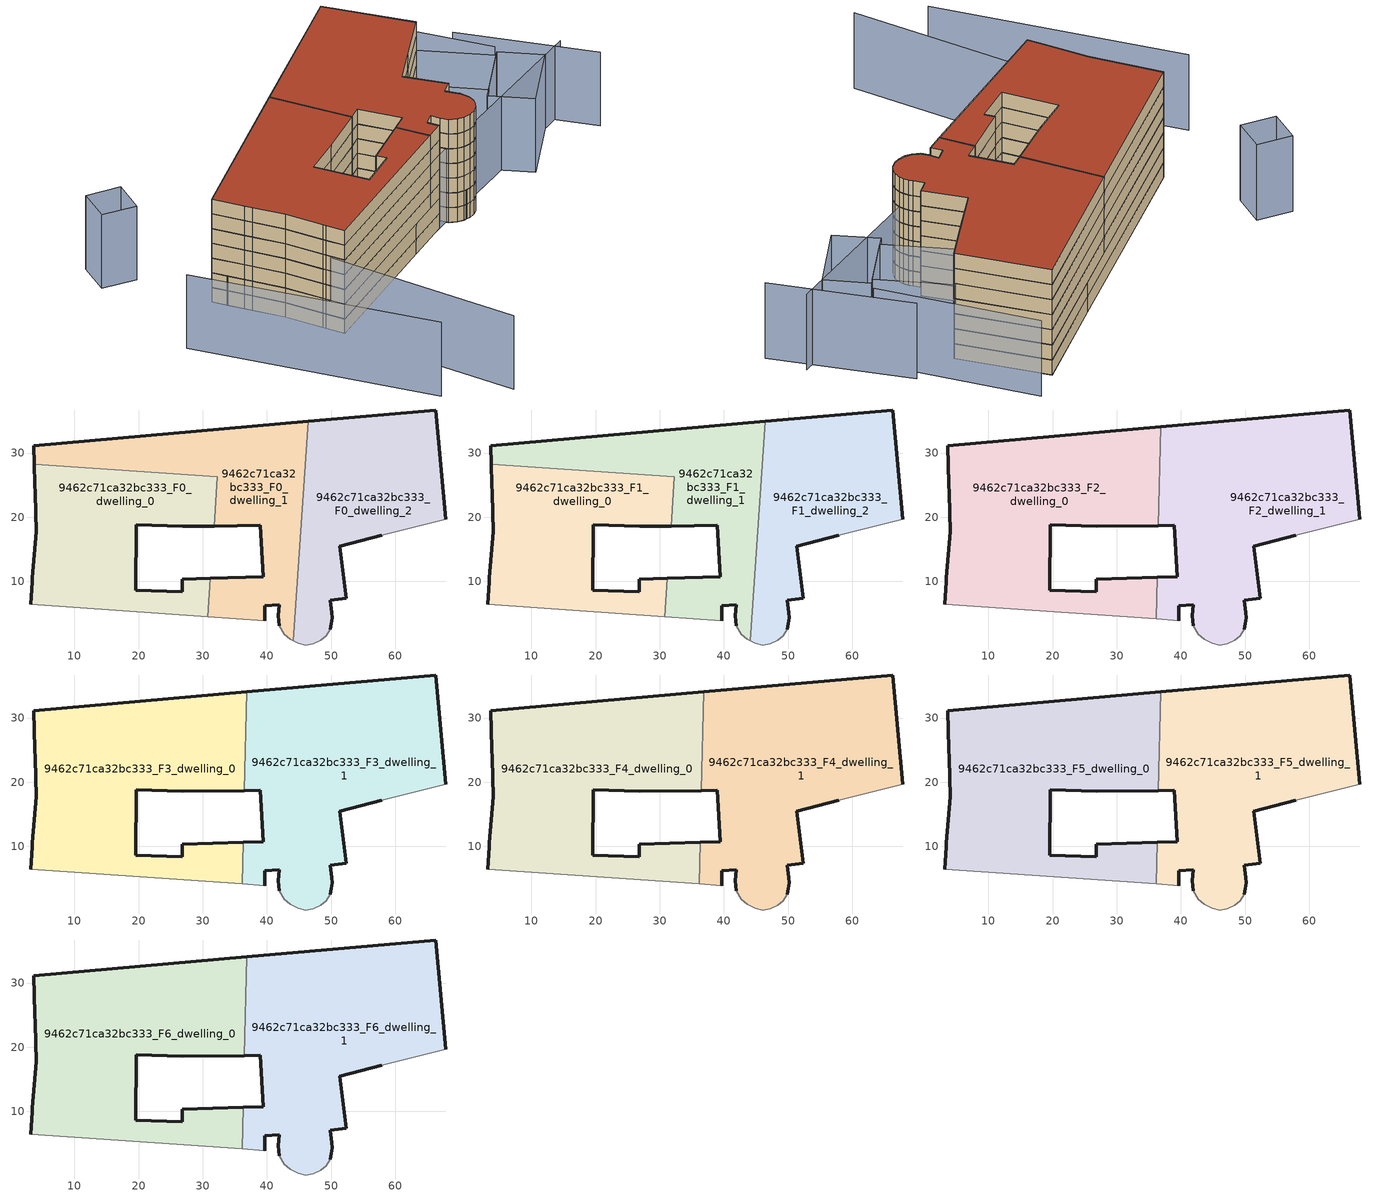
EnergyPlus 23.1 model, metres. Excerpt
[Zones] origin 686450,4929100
9462c71ca32bc333_F0_dwelling_0
 floor ground (EU_floor_Construction): 30.79,4.52 31.2,10.48 26.77,10.37 26.84,8.4 19.59,8.61 19.65,18.83 19.65,18.87 26.86,18.58 31.76,18.64 32.29,26.32 3.73,28.29 3.82,25.14 3.86,23.78 4.02,17.77 3.45,10.59 3.4,9.98 3.17,6.45 z0
 wall outside (EU_wall_Construction): 31.76,18.64 26.86,18.58 19.65,18.87 19.65,18.83 19.59,8.61 26.84,8.4 26.77,10.37 31.2,10.48 / 3.17,6.45 3.4,9.98 3.45,10.59 4.02,17.77 3.86,23.78 3.82,25.14 3.73,28.29 z0:3
 wall adiabatic (EU_wall_Construction): 30.79,4.52 3.17,6.45 z0:3
 wall to 9462c71ca32bc333_F0_dwelling_1 (EU_wall_Construction): 3.73,28.29 32.29,26.32 31.76,18.64 / 31.2,10.48 30.79,4.52 z0:3
9462c71ca32bc333_F0_dwelling_1
 floor ground (EU_floor_Construction): 44.09,0.73 46.45,34.96 3.66,31.18 3.73,28.29 32.29,26.32 31.76,18.64 38.96,18.73 39.41,10.7 31.2,10.48 30.79,4.52 39.63,3.91 39.66,6.18 41.89,6.39 41.76,4.64 41.88,3.11 42.66,1.75 43.6,0.98 z0
 wall outside (EU_wall_Construction): 41.88,3.11 41.76,4.64 41.89,6.39 39.66,6.18 39.63,3.91 / 31.2,10.48 39.41,10.7 38.96,18.73 31.76,18.64 / 3.73,28.29 3.66,31.18 46.45,34.96 z0:3
 wall adiabatic (EU_wall_Construction): 39.63,3.91 30.79,4.52 / 44.09,0.73 43.6,0.98 42.66,1.75 41.88,3.11 z0:3
 wall to 9462c71ca32bc333_F0_dwelling_2 (EU_wall_Construction): 46.45,34.96 44.09,0.73 z0:3
9462c71ca32bc333_F0_dwelling_2
 floor ground (EU_floor_Construction): 52.36,7.38 51.33,15.52 57.92,17.18 67.89,19.72 66.31,36.72 46.45,34.96 44.09,0.73 44.87,0.34 46.04,0.1 47.2,0.29 48.37,0.85 49.23,1.58 49.85,2.57 50.01,3.42 50.16,4.38 50.08,5.11 49.86,7.11 z0
 wall outside (EU_wall_Construction): 46.45,34.96 66.31,36.72 67.89,19.72 / 57.92,17.18 51.33,15.52 52.36,7.38 49.86,7.11 50.08,5.11 50.16,4.38 50.01,3.42 49.85,2.57 z0:3
 wall adiabatic (EU_wall_Construction): 49.85,2.57 49.23,1.58 48.37,0.85 47.2,0.29 46.04,0.1 44.87,0.34 44.09,0.73 / 67.89,19.72 57.92,17.18 z0:3
9462c71ca32bc333_F1_dwelling_0
 floor to 9462c71ca32bc333_F0_dwelling_0 (EU_floor_Construction): 30.79,4.52 31.2,10.48 26.77,10.37 26.84,8.4 19.59,8.61 19.65,18.83 19.65,18.87 26.86,18.58 31.76,18.64 32.29,26.32 3.73,28.29 3.82,25.14 3.86,23.78 4.02,17.77 3.45,10.59 3.4,9.98 3.17,6.45 z3
 wall outside (EU_wall_Construction): 31.76,18.64 26.86,18.58 19.65,18.87 19.65,18.83 19.59,8.61 26.84,8.4 26.77,10.37 31.2,10.48 / 3.17,6.45 3.4,9.98 3.45,10.59 4.02,17.77 3.86,23.78 3.82,25.14 3.73,28.29 z3:6
 wall adiabatic (EU_wall_Construction): 30.79,4.52 3.17,6.45 z3:6
 wall to 9462c71ca32bc333_F1_dwelling_1 (EU_wall_Construction): 3.73,28.29 32.29,26.32 31.76,18.64 / 31.2,10.48 30.79,4.52 z3:6
9462c71ca32bc333_F1_dwelling_1
 floor to 9462c71ca32bc333_F0_dwelling_1 (EU_floor_Construction): 44.09,0.73 46.45,34.96 3.66,31.18 3.73,28.29 32.29,26.32 31.76,18.64 38.96,18.73 39.41,10.7 31.2,10.48 30.79,4.52 39.63,3.91 39.66,6.18 41.89,6.39 41.76,4.64 41.88,3.11 42.66,1.75 43.6,0.98 z3
 wall outside (EU_wall_Construction): 41.88,3.11 41.76,4.64 41.89,6.39 39.66,6.18 39.63,3.91 / 31.2,10.48 39.41,10.7 38.96,18.73 31.76,18.64 / 3.73,28.29 3.66,31.18 46.45,34.96 z3:6
 wall adiabatic (EU_wall_Construction): 39.63,3.91 30.79,4.52 / 44.09,0.73 43.6,0.98 42.66,1.75 41.88,3.11 z3:6
 wall to 9462c71ca32bc333_F1_dwelling_2 (EU_wall_Construction): 46.45,34.96 44.09,0.73 z3:6
9462c71ca32bc333_F1_dwelling_2
 floor to 9462c71ca32bc333_F0_dwelling_2 (EU_floor_Construction): 52.36,7.38 51.33,15.52 57.92,17.18 67.89,19.72 66.31,36.72 46.45,34.96 44.09,0.73 44.87,0.34 46.04,0.1 47.2,0.29 48.37,0.85 49.23,1.58 49.85,2.57 50.01,3.42 50.16,4.38 50.08,5.11 49.86,7.11 z3
 wall outside (EU_wall_Construction): 46.45,34.96 66.31,36.72 67.89,19.72 / 57.92,17.18 51.33,15.52 52.36,7.38 49.86,7.11 50.08,5.11 50.16,4.38 50.01,3.42 49.85,2.57 z3:6
 wall adiabatic (EU_wall_Construction): 49.85,2.57 49.23,1.58 48.37,0.85 47.2,0.29 46.04,0.1 44.87,0.34 44.09,0.73 / 67.89,19.72 57.92,17.18 z3:6
9462c71ca32bc333_F2_dwelling_0
 floor to 9462c71ca32bc333_F1_dwelling_0 (EU_floor_Construction): 30.79,4.52 31.2,10.48 26.77,10.37 26.84,8.4 19.59,8.61 19.65,18.87 26.86,18.58 31.76,18.64 32.29,26.32 3.74,28.29 3.82,25.14 3.86,23.78 4.02,17.77 3.45,10.59 3.4,9.98 3.17,6.45 z6
 floor to 9462c71ca32bc333_F1_dwelling_1 (EU_floor_Construction): 36.5,18.7 36.86,34.11 3.66,31.18 3.74,28.29 32.29,26.32 31.76,18.64 z6; 36.16,4.15 36.31,10.62 31.2,10.48 30.79,4.52 z6
 wall outside (EU_wall_Construction): 36.5,18.7 26.86,18.58 19.65,18.87 19.59,8.61 26.84,8.4 26.77,10.37 36.31,10.62 / 3.17,6.45 3.4,9.98 3.45,10.59 4.02,17.77 3.86,23.78 3.82,25.14 3.66,31.18 36.86,34.11 z6:9
 wall adiabatic (EU_wall_Construction): 36.16,4.15 3.17,6.45 z6:9
 wall to 9462c71ca32bc333_F2_dwelling_1 (EU_wall_Construction): 36.86,34.11 36.5,18.7 / 36.31,10.62 36.16,4.15 z6:9
9462c71ca32bc333_F2_dwelling_1
 floor outside (EU_floor_Construction): 66.31,36.72 36.86,34.11 46.45,34.96 z6
 floor to 9462c71ca32bc333_F1_dwelling_1 (EU_floor_Construction): 44.09,0.73 46.45,34.96 36.86,34.11 36.5,18.7 38.96,18.73 39.41,10.7 36.31,10.62 36.16,4.15 39.63,3.91 39.66,6.18 41.89,6.39 41.76,4.64 41.88,3.11 42.66,1.75 43.6,0.98 z6
 floor to 9462c71ca32bc333_F1_dwelling_2 (EU_floor_Construction): 52.36,7.38 51.33,15.52 57.92,17.18 67.89,19.72 66.31,36.72 46.45,34.96 44.09,0.73 44.87,0.34 46.04,0.1 47.2,0.29 48.37,0.85 49.23,1.58 49.85,2.57 50.01,3.42 50.16,4.38 50.08,5.11 49.86,7.11 z6
 wall outside (EU_wall_Construction): 57.92,17.18 51.33,15.52 52.36,7.38 49.86,7.11 50.08,5.11 50.16,4.38 50.01,3.42 49.85,2.57 / 41.88,3.11 41.76,4.64 41.89,6.39 39.66,6.18 39.63,3.91 / 36.31,10.62 39.41,10.7 38.96,18.73 36.5,18.7 / 36.86,34.11 66.31,36.72 67.89,19.72 z6:9
 wall adiabatic (EU_wall_Construction): 67.89,19.72 57.92,17.18 / 49.85,2.57 49.23,1.58 48.37,0.85 47.2,0.29 46.04,0.1 44.87,0.34 43.6,0.98 42.66,1.75 41.88,3.11 / 39.63,3.91 36.16,4.15 z6:9
9462c71ca32bc333_F3_dwelling_0
 floor to 9462c71ca32bc333_F2_dwelling_0 (EU_floor_Construction): 36.16,4.15 36.31,10.62 26.77,10.37 26.84,8.4 19.59,8.61 19.65,18.87 26.86,18.58 36.5,18.7 36.86,34.11 3.66,31.18 3.82,25.14 3.86,23.78 4.02,17.77 3.45,10.59 3.4,9.98 3.17,6.45 z9
 wall outside (EU_wall_Construction): 36.5,18.7 26.86,18.58 19.65,18.87 19.59,8.61 26.84,8.4 26.77,10.37 36.31,10.62 / 3.17,6.45 3.4,9.98 3.45,10.59 4.02,17.77 3.86,23.78 3.82,25.14 3.66,31.18 36.86,34.11 z9:12
 wall adiabatic (EU_wall_Construction): 36.16,4.15 3.17,6.45 z9:12
 wall to 9462c71ca32bc333_F3_dwelling_1 (EU_wall_Construction): 36.86,34.11 36.5,18.7 / 36.31,10.62 36.16,4.15 z9:12
9462c71ca32bc333_F3_dwelling_1
 floor to 9462c71ca32bc333_F2_dwelling_1 (EU_floor_Construction): 52.36,7.38 51.33,15.52 57.92,17.18 67.89,19.72 66.31,36.72 36.86,34.11 36.5,18.7 38.96,18.73 39.41,10.7 36.31,10.62 36.16,4.15 39.63,3.91 39.66,6.18 41.89,6.39 41.76,4.64 41.88,3.11 42.66,1.75 43.6,0.98 44.87,0.34 46.04,0.1 47.2,0.29 48.37,0.85 49.23,1.58 49.85,2.57 50.01,3.42 50.16,4.38 50.08,5.11 49.86,7.11 z9
 wall outside (EU_wall_Construction): 57.92,17.18 51.33,15.52 52.36,7.38 49.86,7.11 50.08,5.11 50.16,4.38 50.01,3.42 49.85,2.57 / 41.88,3.11 41.76,4.64 41.89,6.39 39.66,6.18 39.63,3.91 / 36.31,10.62 39.41,10.7 38.96,18.73 36.5,18.7 / 36.86,34.11 66.31,36.72 67.89,19.72 z9:12
 wall adiabatic (EU_wall_Construction): 67.89,19.72 57.92,17.18 / 49.85,2.57 49.23,1.58 48.37,0.85 47.2,0.29 46.04,0.1 44.87,0.34 43.6,0.98 42.66,1.75 41.88,3.11 / 39.63,3.91 36.16,4.15 z9:12
9462c71ca32bc333_F4_dwelling_0
 floor to 9462c71ca32bc333_F3_dwelling_0 (EU_floor_Construction): 36.16,4.15 36.31,10.62 26.77,10.37 26.84,8.4 19.59,8.61 19.65,18.87 26.86,18.58 36.5,18.7 36.86,34.11 3.66,31.18 3.82,25.14 3.86,23.78 4.02,17.77 3.45,10.59 3.4,9.98 3.17,6.45 z12
 wall outside (EU_wall_Construction): 36.5,18.7 26.86,18.58 19.65,18.87 19.59,8.61 26.84,8.4 26.77,10.37 36.31,10.62 / 3.17,6.45 3.4,9.98 3.45,10.59 4.02,17.77 3.86,23.78 3.82,25.14 3.66,31.18 36.86,34.11 z12:15
 wall adiabatic (EU_wall_Construction): 36.16,4.15 3.17,6.45 z12:15
 wall to 9462c71ca32bc333_F4_dwelling_1 (EU_wall_Construction): 36.86,34.11 36.5,18.7 / 36.31,10.62 36.16,4.15 z12:15
9462c71ca32bc333_F4_dwelling_1
 floor to 9462c71ca32bc333_F3_dwelling_1 (EU_floor_Construction): 52.36,7.38 51.33,15.52 57.92,17.18 67.89,19.72 66.31,36.72 36.86,34.11 36.5,18.7 38.96,18.73 39.41,10.7 36.31,10.62 36.16,4.15 39.63,3.91 39.66,6.18 41.89,6.39 41.76,4.64 41.88,3.11 42.66,1.75 43.6,0.98 44.87,0.34 46.04,0.1 47.2,0.29 48.37,0.85 49.23,1.58 49.85,2.57 50.01,3.42 50.16,4.38 50.08,5.11 49.86,7.11 z12
 wall outside (EU_wall_Construction): 57.92,17.18 51.33,15.52 52.36,7.38 49.86,7.11 50.08,5.11 50.16,4.38 50.01,3.42 49.85,2.57 / 41.88,3.11 41.76,4.64 41.89,6.39 39.66,6.18 39.63,3.91 / 36.31,10.62 39.41,10.7 38.96,18.73 36.5,18.7 / 36.86,34.11 66.31,36.72 67.89,19.72 z12:15
 wall adiabatic (EU_wall_Construction): 67.89,19.72 57.92,17.18 / 49.85,2.57 49.23,1.58 48.37,0.85 47.2,0.29 46.04,0.1 44.87,0.34 43.6,0.98 42.66,1.75 41.88,3.11 / 39.63,3.91 36.16,4.15 z12:15
9462c71ca32bc333_F5_dwelling_0
 floor to 9462c71ca32bc333_F4_dwelling_0 (EU_floor_Construction): 36.16,4.15 36.31,10.62 26.77,10.37 26.84,8.4 19.59,8.61 19.65,18.87 26.86,18.58 36.5,18.7 36.86,34.11 3.66,31.18 3.82,25.14 3.86,23.78 4.02,17.77 3.45,10.59 3.4,9.98 3.17,6.45 z15
 wall outside (EU_wall_Construction): 36.5,18.7 26.86,18.58 19.65,18.87 19.59,8.61 26.84,8.4 26.77,10.37 36.31,10.62 / 3.17,6.45 3.4,9.98 3.45,10.59 4.02,17.77 3.86,23.78 3.82,25.14 3.66,31.18 36.86,34.11 z15:18
 wall adiabatic (EU_wall_Construction): 36.16,4.15 3.17,6.45 z15:18
 wall to 9462c71ca32bc333_F5_dwelling_1 (EU_wall_Construction): 36.86,34.11 36.5,18.7 / 36.31,10.62 36.16,4.15 z15:18
9462c71ca32bc333_F5_dwelling_1
 floor to 9462c71ca32bc333_F4_dwelling_1 (EU_floor_Construction): 52.36,7.38 51.33,15.52 57.92,17.18 67.89,19.72 66.31,36.72 36.86,34.11 36.5,18.7 38.96,18.73 39.41,10.7 36.31,10.62 36.16,4.15 39.63,3.91 39.66,6.18 41.89,6.39 41.76,4.64 41.88,3.11 42.66,1.75 43.6,0.98 44.87,0.34 46.04,0.1 47.2,0.29 48.37,0.85 49.23,1.58 49.85,2.57 50.01,3.42 50.16,4.38 50.08,5.11 49.86,7.11 z15
 wall outside (EU_wall_Construction): 57.92,17.18 51.33,15.52 52.36,7.38 49.86,7.11 50.08,5.11 50.16,4.38 50.01,3.42 49.85,2.57 / 41.88,3.11 41.76,4.64 41.89,6.39 39.66,6.18 39.63,3.91 / 36.31,10.62 39.41,10.7 38.96,18.73 36.5,18.7 / 36.86,34.11 66.31,36.72 67.89,19.72 z15:18
 wall adiabatic (EU_wall_Construction): 67.89,19.72 57.92,17.18 / 49.85,2.57 49.23,1.58 48.37,0.85 47.2,0.29 46.04,0.1 44.87,0.34 43.6,0.98 42.66,1.75 41.88,3.11 / 39.63,3.91 36.16,4.15 z15:18
9462c71ca32bc333_F6_dwelling_0
 floor to 9462c71ca32bc333_F5_dwelling_0 (EU_floor_Construction): 36.16,4.15 36.31,10.62 26.77,10.37 26.84,8.4 19.59,8.61 19.65,18.87 26.86,18.58 36.5,18.7 36.86,34.11 3.66,31.18 3.82,25.14 3.86,23.78 4.02,17.77 3.45,10.59 3.4,9.98 3.17,6.45 z18
 wall outside (EU_wall_Construction): 36.5,18.7 26.86,18.58 19.65,18.87 19.59,8.61 26.84,8.4 26.77,10.37 36.31,10.62 / 3.17,6.45 3.4,9.98 3.45,10.59 4.02,17.77 3.86,23.78 3.82,25.14 3.66,31.18 36.86,34.11 z18:21
 wall adiabatic (EU_wall_Construction): 36.16,4.15 3.17,6.45 z18:21
 wall to 9462c71ca32bc333_F6_dwelling_1 (EU_wall_Construction): 36.86,34.11 36.5,18.7 / 36.31,10.62 36.16,4.15 z18:21
 roof outside (EU_roof_Construction): 36.86,34.11 36.5,18.7 26.86,18.58 19.65,18.87 19.59,8.61 26.84,8.4 26.77,10.37 36.31,10.62 36.16,4.15 3.17,6.45 3.4,9.98 3.45,10.59 4.02,17.77 3.86,23.78 3.82,25.14 3.66,31.18 z21
9462c71ca32bc333_F6_dwelling_1
 floor to 9462c71ca32bc333_F5_dwelling_1 (EU_floor_Construction): 52.36,7.38 51.33,15.52 57.92,17.18 67.89,19.72 66.31,36.72 36.86,34.11 36.5,18.7 38.96,18.73 39.41,10.7 36.31,10.62 36.16,4.15 39.63,3.91 39.66,6.18 41.89,6.39 41.76,4.64 41.88,3.11 42.66,1.75 43.6,0.98 44.87,0.34 46.04,0.1 47.2,0.29 48.37,0.85 49.23,1.58 49.85,2.57 50.01,3.42 50.16,4.38 50.08,5.11 49.86,7.11 z18
 wall outside (EU_wall_Construction): 57.92,17.18 51.33,15.52 52.36,7.38 49.86,7.11 50.08,5.11 50.16,4.38 50.01,3.42 49.85,2.57 / 41.88,3.11 41.76,4.64 41.89,6.39 39.66,6.18 39.63,3.91 / 36.31,10.62 39.41,10.7 38.96,18.73 36.5,18.7 / 36.86,34.11 66.31,36.72 67.89,19.72 z18:21
 wall adiabatic (EU_wall_Construction): 67.89,19.72 57.92,17.18 / 49.85,2.57 49.23,1.58 48.37,0.85 47.2,0.29 46.04,0.1 44.87,0.34 43.6,0.98 42.66,1.75 41.88,3.11 / 39.63,3.91 36.16,4.15 z18:21
 roof outside (EU_roof_Construction): 66.31,36.72 67.89,19.72 57.92,17.18 51.33,15.52 52.36,7.38 49.86,7.11 50.08,5.11 50.16,4.38 50.01,3.42 49.85,2.57 49.23,1.58 48.37,0.85 47.2,0.29 46.04,0.1 44.87,0.34 43.6,0.98 42.66,1.75 41.88,3.11 41.76,4.64 41.89,6.39 39.66,6.18 39.63,3.91 36.16,4.15 36.31,10.62 39.41,10.7 38.96,18.73 36.5,18.7 36.86,34.11 z21
shading: -1.92,-26.78 3.03,8.97 / 3.03,8.97 80.24,-1.71 / -11.22,29.62 -8.51,-16.12 / 74.26,7.89 72.82,37.46 / 79.59,-9.41 75.79,16.26 / 59.78,3.3 72.96,6.99 / 72.96,6.99 75.21,-1.02 / 75.21,-1.02 62.02,-4.71 / 62.02,-4.71 59.78,3.3 / 71.88,6.66 61.58,3.79 / 61.58,3.79 57.85,17.16 / 57.85,17.16 68.15,20.03 / 68.15,20.03 71.88,6.66 / 0.52,50.15 5.01,54.94 / 5.01,54.94 9.81,50.43 / 9.81,50.43 5.32,45.65 / 5.32,45.65 0.52,50.15 z0:15
[Building]
EU S2 Campaign: North Axis=0; Terrain=City; Solar Distribution=FullExterior
[Site:Location]
Bologna: Latitude=44.5; Longitude=11.25; Time Zone=1; Elevation=37
[SizingPeriod:WeatherFileDays]
AnnualSizingPeriod: Begin Month=1; Begin Day of Month=1; End Month=12; End Day of Month=31; Day of Week for Start Day=Monday; Use Weather File Daylight Saving Period=No; Use Weather File Rain and Snow Indicators=No
[MATERIAL]
EU_InternalMass_Material: Roughness=MediumRough; Thickness=0.1; Conductivity=1; Density=1800; Specific Heat=900; Thermal Absorptance=0.9; Solar Absorptance=0.7; Visible Absorptance=0.7
[MATERIAL:NOMASS] Roughness=MediumRough; Thermal Absorptance=0.9; Solar Absorptance=0.7; Visible Absorptance=0.7
Name | Thermal Resistance
EU_wall_NoMass | 0.905828
EU_roof_NoMass | 0.37593
EU_floor_NoMass | 0.67114
[CONSTRUCTION]
EU_wall_Construction: EU_wall_NoMass
EU_roof_Construction: EU_roof_NoMass
EU_floor_Construction: EU_floor_NoMass
EU_InternalMass_Construction: EU_InternalMass_Material
[ZONE] Type=1; Multiplier=1; Ceiling Height=autocalculate; Floor Area=autocalculate; Part of Total Floor Area=Yes
Name | Volume
9462c71ca32bc333_F0_dwelling_0; 9462c71ca32bc333_F1_dwelling_0 | 1491.52
9462c71ca32bc333_F2_dwelling_0 | 2237.21
9462c71ca32bc333_F3_dwelling_0; 9462c71ca32bc333_F4_dwelling_0; 9462c71ca32bc333_F5_dwelling_0; 9462c71ca32bc333_F6_dwelling_0 | 2237.24
9462c71ca32bc333_F0_dwelling_1; 9462c71ca32bc333_F1_dwelling_1 | 1491.5
9462c71ca32bc333_F2_dwelling_1 | 2237.32
9462c71ca32bc333_F3_dwelling_1; 9462c71ca32bc333_F4_dwelling_1; 9462c71ca32bc333_F5_dwelling_1; 9462c71ca32bc333_F6_dwelling_1 | 2237.35
9462c71ca32bc333_F0_dwelling_2; 9462c71ca32bc333_F1_dwelling_2 | 1491.54
[INTERNALMASS] Construction=EU_InternalMass_Construction
Name | Zone or ZoneList | Surface Area
9462c71ca32bc333_F0_dwelling_0_EU_InternalMass | 9462c71ca32bc333_F0_dwelling_0 | 497.176
9462c71ca32bc333_F0_dwelling_1_EU_InternalMass | 9462c71ca32bc333_F0_dwelling_1 | 497.164
9462c71ca32bc333_F0_dwelling_2_EU_InternalMass | 9462c71ca32bc333_F0_dwelling_2 | 497.184
9462c71ca32bc333_F1_dwelling_0_EU_InternalMass | 9462c71ca32bc333_F1_dwelling_0 | 497.176
9462c71ca32bc333_F1_dwelling_1_EU_InternalMass | 9462c71ca32bc333_F1_dwelling_1 | 497.164
9462c71ca32bc333_F1_dwelling_2_EU_InternalMass | 9462c71ca32bc333_F1_dwelling_2 | 497.184
9462c71ca32bc333_F2_dwelling_0_EU_InternalMass | 9462c71ca32bc333_F2_dwelling_0 | 745.745
9462c71ca32bc333_F2_dwelling_1_EU_InternalMass | 9462c71ca32bc333_F2_dwelling_1 | 745.78
9462c71ca32bc333_F3_dwelling_0_EU_InternalMass | 9462c71ca32bc333_F3_dwelling_0 | 745.745
9462c71ca32bc333_F3_dwelling_1_EU_InternalMass | 9462c71ca32bc333_F3_dwelling_1 | 745.78
9462c71ca32bc333_F4_dwelling_0_EU_InternalMass | 9462c71ca32bc333_F4_dwelling_0 | 745.745
9462c71ca32bc333_F4_dwelling_1_EU_InternalMass | 9462c71ca32bc333_F4_dwelling_1 | 745.78
9462c71ca32bc333_F5_dwelling_0_EU_InternalMass | 9462c71ca32bc333_F5_dwelling_0 | 745.745
9462c71ca32bc333_F5_dwelling_1_EU_InternalMass | 9462c71ca32bc333_F5_dwelling_1 | 745.78
9462c71ca32bc333_F6_dwelling_0_EU_InternalMass | 9462c71ca32bc333_F6_dwelling_0 | 745.745
9462c71ca32bc333_F6_dwelling_1_EU_InternalMass | 9462c71ca32bc333_F6_dwelling_1 | 745.78
[OTHEREQUIPMENT] Fuel Type=Electricity; Design Level Calculation Method=Watts/Area; Power per Zone Floor Area=1; Fraction Latent=0; Fraction Radiant=0; Fraction Lost=0; Carbon Dioxide Generation Rate=0; EndUse Subcategory=EU_Step8_InternalGains
Name | Zone or ZoneList or Space or SpaceList | Schedule
EU_Step8_InternalGain_9462c71ca32bc333_F0_dwelling_0_f000 | 9462c71ca32bc333_F0_dwelling_0 | EU_Step8_GainSchedule_9462c71ca32bc333_F0_dwelling_0_f000
EU_Step8_InternalGain_9462c71ca32bc333_F0_dwelling_1_f000 | 9462c71ca32bc333_F0_dwelling_1 | EU_Step8_GainSchedule_9462c71ca32bc333_F0_dwelling_1_f000
EU_Step8_InternalGain_9462c71ca32bc333_F0_dwelling_2_f000 | 9462c71ca32bc333_F0_dwelling_2 | EU_Step8_GainSchedule_9462c71ca32bc333_F0_dwelling_2_f000
EU_Step8_InternalGain_9462c71ca32bc333_F1_dwelling_0_f000 | 9462c71ca32bc333_F1_dwelling_0 | EU_Step8_GainSchedule_9462c71ca32bc333_F1_dwelling_0_f000
EU_Step8_InternalGain_9462c71ca32bc333_F1_dwelling_1_f000 | 9462c71ca32bc333_F1_dwelling_1 | EU_Step8_GainSchedule_9462c71ca32bc333_F1_dwelling_1_f000
EU_Step8_InternalGain_9462c71ca32bc333_F1_dwelling_2_f000 | 9462c71ca32bc333_F1_dwelling_2 | EU_Step8_GainSchedule_9462c71ca32bc333_F1_dwelling_2_f000
EU_Step8_InternalGain_9462c71ca32bc333_F2_dwelling_0_f000 | 9462c71ca32bc333_F2_dwelling_0 | EU_Step8_GainSchedule_9462c71ca32bc333_F2_dwelling_0_f000
EU_Step8_InternalGain_9462c71ca32bc333_F2_dwelling_1_f000 | 9462c71ca32bc333_F2_dwelling_1 | EU_Step8_GainSchedule_9462c71ca32bc333_F2_dwelling_1_f000
EU_Step8_InternalGain_9462c71ca32bc333_F3_dwelling_0_f000 | 9462c71ca32bc333_F3_dwelling_0 | EU_Step8_GainSchedule_9462c71ca32bc333_F3_dwelling_0_f000
EU_Step8_InternalGain_9462c71ca32bc333_F3_dwelling_1_f000 | 9462c71ca32bc333_F3_dwelling_1 | EU_Step8_GainSchedule_9462c71ca32bc333_F3_dwelling_1_f000
EU_Step8_InternalGain_9462c71ca32bc333_F4_dwelling_0_f000 | 9462c71ca32bc333_F4_dwelling_0 | EU_Step8_GainSchedule_9462c71ca32bc333_F4_dwelling_0_f000
EU_Step8_InternalGain_9462c71ca32bc333_F4_dwelling_1_f000 | 9462c71ca32bc333_F4_dwelling_1 | EU_Step8_GainSchedule_9462c71ca32bc333_F4_dwelling_1_f000
EU_Step8_InternalGain_9462c71ca32bc333_F5_dwelling_0_f000 | 9462c71ca32bc333_F5_dwelling_0 | EU_Step8_GainSchedule_9462c71ca32bc333_F5_dwelling_0_f000
EU_Step8_InternalGain_9462c71ca32bc333_F5_dwelling_1_f000 | 9462c71ca32bc333_F5_dwelling_1 | EU_Step8_GainSchedule_9462c71ca32bc333_F5_dwelling_1_f000
EU_Step8_InternalGain_9462c71ca32bc333_F6_dwelling_0_f000 | 9462c71ca32bc333_F6_dwelling_0 | EU_Step8_GainSchedule_9462c71ca32bc333_F6_dwelling_0_f000
EU_Step8_InternalGain_9462c71ca32bc333_F6_dwelling_1_f000 | 9462c71ca32bc333_F6_dwelling_1 | EU_Step8_GainSchedule_9462c71ca32bc333_F6_dwelling_1_f000
[ZONEVENTILATION:DESIGNFLOWRATE] Schedule=EU_AlwaysOn; Design Flow Rate Calculation Method=AirChanges/Hour; Air Changes per Hour=0.73129; Ventilation Type=Natural; Fan Pressure Rise=0; Fan Total Efficiency=1; Constant Term Coefficient=1; Temperature Term Coefficient=0; Velocity Term Coefficient=0; Velocity Squared Term Coefficient=0; Minimum Indoor Temperature=-100; Maximum Indoor Temperature=100; Delta Temperature=-100; Minimum Outdoor Temperature=-100; Maximum Outdoor Temperature=100; Maximum Wind Speed=40
Name | Zone or ZoneList or Space or SpaceList
EU_ConstantAir_9462c71ca32bc333_F0_dwelling_0 | 9462c71ca32bc333_F0_dwelling_0
EU_ConstantAir_9462c71ca32bc333_F0_dwelling_1 | 9462c71ca32bc333_F0_dwelling_1
EU_ConstantAir_9462c71ca32bc333_F0_dwelling_2 | 9462c71ca32bc333_F0_dwelling_2
EU_ConstantAir_9462c71ca32bc333_F1_dwelling_0 | 9462c71ca32bc333_F1_dwelling_0
EU_ConstantAir_9462c71ca32bc333_F1_dwelling_1 | 9462c71ca32bc333_F1_dwelling_1
EU_ConstantAir_9462c71ca32bc333_F1_dwelling_2 | 9462c71ca32bc333_F1_dwelling_2
EU_ConstantAir_9462c71ca32bc333_F2_dwelling_0 | 9462c71ca32bc333_F2_dwelling_0
EU_ConstantAir_9462c71ca32bc333_F2_dwelling_1 | 9462c71ca32bc333_F2_dwelling_1
EU_ConstantAir_9462c71ca32bc333_F3_dwelling_0 | 9462c71ca32bc333_F3_dwelling_0
EU_ConstantAir_9462c71ca32bc333_F3_dwelling_1 | 9462c71ca32bc333_F3_dwelling_1
EU_ConstantAir_9462c71ca32bc333_F4_dwelling_0 | 9462c71ca32bc333_F4_dwelling_0
EU_ConstantAir_9462c71ca32bc333_F4_dwelling_1 | 9462c71ca32bc333_F4_dwelling_1
EU_ConstantAir_9462c71ca32bc333_F5_dwelling_0 | 9462c71ca32bc333_F5_dwelling_0
EU_ConstantAir_9462c71ca32bc333_F5_dwelling_1 | 9462c71ca32bc333_F5_dwelling_1
EU_ConstantAir_9462c71ca32bc333_F6_dwelling_0 | 9462c71ca32bc333_F6_dwelling_0
EU_ConstantAir_9462c71ca32bc333_F6_dwelling_1 | 9462c71ca32bc333_F6_dwelling_1
[HVACTEMPLATE:THERMOSTAT] Constant Heating Setpoint=20; Constant Cooling Setpoint=50
EU_HeatOnly_9462c71ca32bc333_F0_dwelling_0; EU_HeatOnly_9462c71ca32bc333_F0_dwelling_1; EU_HeatOnly_9462c71ca32bc333_F0_dwelling_2; EU_HeatOnly_9462c71ca32bc333_F1_dwelling_0; EU_HeatOnly_9462c71ca32bc333_F1_dwelling_1; EU_HeatOnly_9462c71ca32bc333_F1_dwelling_2; EU_HeatOnly_9462c71ca32bc333_F2_dwelling_0; EU_HeatOnly_9462c71ca32bc333_F2_dwelling_1; EU_HeatOnly_9462c71ca32bc333_F3_dwelling_0; EU_HeatOnly_9462c71ca32bc333_F3_dwelling_1; EU_HeatOnly_9462c71ca32bc333_F4_dwelling_0; EU_HeatOnly_9462c71ca32bc333_F4_dwelling_1; EU_HeatOnly_9462c71ca32bc333_F5_dwelling_0; EU_HeatOnly_9462c71ca32bc333_F5_dwelling_1; EU_HeatOnly_9462c71ca32bc333_F6_dwelling_0; EU_HeatOnly_9462c71ca32bc333_F6_dwelling_1
[HVACTEMPLATE:ZONE:IDEALLOADSAIRSYSTEM] System Availability Schedule=EU_AlwaysOn; Maximum Heating Supply Air Temperature=50; Minimum Cooling Supply Air Temperature=13; Maximum Heating Supply Air Humidity Ratio=0.0156; Minimum Cooling Supply Air Humidity Ratio=0.0077; Heating Limit=NoLimit; Cooling Limit=NoLimit; Heating Availability Schedule=EU_AlwaysOn; Cooling Availability Schedule=EU_CoolingOff; Dehumidification Control Type=ConstantSensibleHeatRatio; Cooling Sensible Heat Ratio=0.7; Dehumidification Setpoint=60; Humidification Control Type=None; Humidification Setpoint=30; Outdoor Air Method=None; Outdoor Air Flow Rate per Person=0.00944; Outdoor Air Flow Rate per Zone Floor Area=0; Outdoor Air Flow Rate per Zone=0; Demand Controlled Ventilation Type=None; Outdoor Air Economizer Type=NoEconomizer; Heat Recovery Type=None; Sensible Heat Recovery Effectiveness=0.7; Latent Heat Recovery Effectiveness=0.65
Name | Template Thermostat
9462c71ca32bc333_F0_dwelling_0 | EU_HeatOnly_9462c71ca32bc333_F0_dwelling_0
9462c71ca32bc333_F0_dwelling_1 | EU_HeatOnly_9462c71ca32bc333_F0_dwelling_1
9462c71ca32bc333_F0_dwelling_2 | EU_HeatOnly_9462c71ca32bc333_F0_dwelling_2
9462c71ca32bc333_F1_dwelling_0 | EU_HeatOnly_9462c71ca32bc333_F1_dwelling_0
9462c71ca32bc333_F1_dwelling_1 | EU_HeatOnly_9462c71ca32bc333_F1_dwelling_1
9462c71ca32bc333_F1_dwelling_2 | EU_HeatOnly_9462c71ca32bc333_F1_dwelling_2
9462c71ca32bc333_F2_dwelling_0 | EU_HeatOnly_9462c71ca32bc333_F2_dwelling_0
9462c71ca32bc333_F2_dwelling_1 | EU_HeatOnly_9462c71ca32bc333_F2_dwelling_1
9462c71ca32bc333_F3_dwelling_0 | EU_HeatOnly_9462c71ca32bc333_F3_dwelling_0
9462c71ca32bc333_F3_dwelling_1 | EU_HeatOnly_9462c71ca32bc333_F3_dwelling_1
9462c71ca32bc333_F4_dwelling_0 | EU_HeatOnly_9462c71ca32bc333_F4_dwelling_0
9462c71ca32bc333_F4_dwelling_1 | EU_HeatOnly_9462c71ca32bc333_F4_dwelling_1
9462c71ca32bc333_F5_dwelling_0 | EU_HeatOnly_9462c71ca32bc333_F5_dwelling_0
9462c71ca32bc333_F5_dwelling_1 | EU_HeatOnly_9462c71ca32bc333_F5_dwelling_1
9462c71ca32bc333_F6_dwelling_0 | EU_HeatOnly_9462c71ca32bc333_F6_dwelling_0
9462c71ca32bc333_F6_dwelling_1 | EU_HeatOnly_9462c71ca32bc333_F6_dwelling_1
[SIZING:ZONE] Zone Cooling Design Supply Air Temperature Input Method=SupplyAirTemperature; Zone Cooling Design Supply Air Temperature=13; Zone Heating Design Supply Air Temperature Input Method=SupplyAirTemperature; Zone Heating Design Supply Air Temperature=50; Zone Cooling Design Supply Air Humidity Ratio=0.008; Zone Heating Design Supply Air Humidity Ratio=0.008; Cooling Design Air Flow Method=DesignDay; Cooling Design Air Flow Rate=0; Cooling Minimum Air Flow per Zone Floor Area=0.000762; Cooling Minimum Air Flow=0; Cooling Minimum Air Flow Fraction=0.2; Heating Design Air Flow Method=DesignDay; Heating Design Air Flow Rate=0; Heating Maximum Air Flow per Zone Floor Area=0.002032; Heating Maximum Air Flow=0.141576; Heating Maximum Air Flow Fraction=0.3; Account for Dedicated Outdoor Air System=No; Dedicated Outdoor Air System Control Strategy=NeutralSupplyAir; Dedicated Outdoor Air Low Setpoint Temperature for Design=autosize; Dedicated Outdoor Air High Setpoint Temperature for Design=autosize; Zone Load Sizing Method=Sensible Load Only No Latent Load; Zone Latent Cooling Design Supply Air Humidity Ratio Input Method=HumidityRatioDifference; Zone Cooling Design Supply Air Humidity Ratio Difference=0.005; Zone Latent Heating Design Supply Air Humidity Ratio Input Method=HumidityRatioDifference; Zone Humidification Design Supply Air Humidity Ratio Difference=0.005
9462c71ca32bc333_F0_dwelling_0; 9462c71ca32bc333_F0_dwelling_1; 9462c71ca32bc333_F0_dwelling_2; 9462c71ca32bc333_F1_dwelling_0; 9462c71ca32bc333_F1_dwelling_1; 9462c71ca32bc333_F1_dwelling_2; 9462c71ca32bc333_F2_dwelling_0; 9462c71ca32bc333_F2_dwelling_1; 9462c71ca32bc333_F3_dwelling_0; 9462c71ca32bc333_F3_dwelling_1; 9462c71ca32bc333_F4_dwelling_0; 9462c71ca32bc333_F4_dwelling_1; 9462c71ca32bc333_F5_dwelling_0; 9462c71ca32bc333_F5_dwelling_1; 9462c71ca32bc333_F6_dwelling_0; 9462c71ca32bc333_F6_dwelling_1
[SCHEDULE:CONSTANT]
Name | Hourly Value
EU_AlwaysOn | 1
EU_CoolingOff | 0
[SCHEDULE:FILE] Column Number=1; Rows to Skip at Top=0; Number of Hours of Data=8760; Column Separator=Comma; Interpolate to Timestep=No; Minutes per Item=60; Adjust Schedule for Daylight Savings=Yes
Name | File
EU_Step8_GainSchedule_9462c71ca32bc333_F0_dwelling_0_f000 | ../../schedules/9462c71ca32bc333/9462c71ca32bc333_F0_dwelling_0_f000_gain.csv
EU_Step8_GainSchedule_9462c71ca32bc333_F0_dwelling_1_f000 | ../../schedules/9462c71ca32bc333/9462c71ca32bc333_F0_dwelling_1_f000_gain.csv
EU_Step8_GainSchedule_9462c71ca32bc333_F0_dwelling_2_f000 | ../../schedules/9462c71ca32bc333/9462c71ca32bc333_F0_dwelling_2_f000_gain.csv
EU_Step8_GainSchedule_9462c71ca32bc333_F1_dwelling_0_f000 | ../../schedules/9462c71ca32bc333/9462c71ca32bc333_F1_dwelling_0_f000_gain.csv
EU_Step8_GainSchedule_9462c71ca32bc333_F1_dwelling_1_f000 | ../../schedules/9462c71ca32bc333/9462c71ca32bc333_F1_dwelling_1_f000_gain.csv
EU_Step8_GainSchedule_9462c71ca32bc333_F1_dwelling_2_f000 | ../../schedules/9462c71ca32bc333/9462c71ca32bc333_F1_dwelling_2_f000_gain.csv
EU_Step8_GainSchedule_9462c71ca32bc333_F2_dwelling_0_f000 | ../../schedules/9462c71ca32bc333/9462c71ca32bc333_F2_dwelling_0_f000_gain.csv
EU_Step8_GainSchedule_9462c71ca32bc333_F2_dwelling_1_f000 | ../../schedules/9462c71ca32bc333/9462c71ca32bc333_F2_dwelling_1_f000_gain.csv
EU_Step8_GainSchedule_9462c71ca32bc333_F3_dwelling_0_f000 | ../../schedules/9462c71ca32bc333/9462c71ca32bc333_F3_dwelling_0_f000_gain.csv
EU_Step8_GainSchedule_9462c71ca32bc333_F3_dwelling_1_f000 | ../../schedules/9462c71ca32bc333/9462c71ca32bc333_F3_dwelling_1_f000_gain.csv
EU_Step8_GainSchedule_9462c71ca32bc333_F4_dwelling_0_f000 | ../../schedules/9462c71ca32bc333/9462c71ca32bc333_F4_dwelling_0_f000_gain.csv
EU_Step8_GainSchedule_9462c71ca32bc333_F4_dwelling_1_f000 | ../../schedules/9462c71ca32bc333/9462c71ca32bc333_F4_dwelling_1_f000_gain.csv
EU_Step8_GainSchedule_9462c71ca32bc333_F5_dwelling_0_f000 | ../../schedules/9462c71ca32bc333/9462c71ca32bc333_F5_dwelling_0_f000_gain.csv
EU_Step8_GainSchedule_9462c71ca32bc333_F5_dwelling_1_f000 | ../../schedules/9462c71ca32bc333/9462c71ca32bc333_F5_dwelling_1_f000_gain.csv
EU_Step8_GainSchedule_9462c71ca32bc333_F6_dwelling_0_f000 | ../../schedules/9462c71ca32bc333/9462c71ca32bc333_F6_dwelling_0_f000_gain.csv
EU_Step8_GainSchedule_9462c71ca32bc333_F6_dwelling_1_f000 | ../../schedules/9462c71ca32bc333/9462c71ca32bc333_F6_dwelling_1_f000_gain.csv
